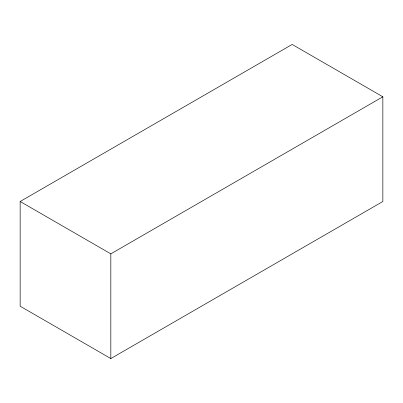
<?xml version="1.0" encoding="UTF-8"?>
<svg xmlns="http://www.w3.org/2000/svg" width="403" height="403" viewBox="0 0 403 403"><rect width="100%" height="100%" fill="white"/><g stroke="black" fill="none" stroke-linecap="round" stroke-linejoin="round"><path stroke-width="0.6" d="M20.15 201.5L292.175 44.446L382.85 96.796L382.85 201.5L110.825 358.554L20.15 306.204L20.15 201.5L110.825 253.85L382.85 96.796M110.825 253.85L110.825 358.554"/></g></svg>
